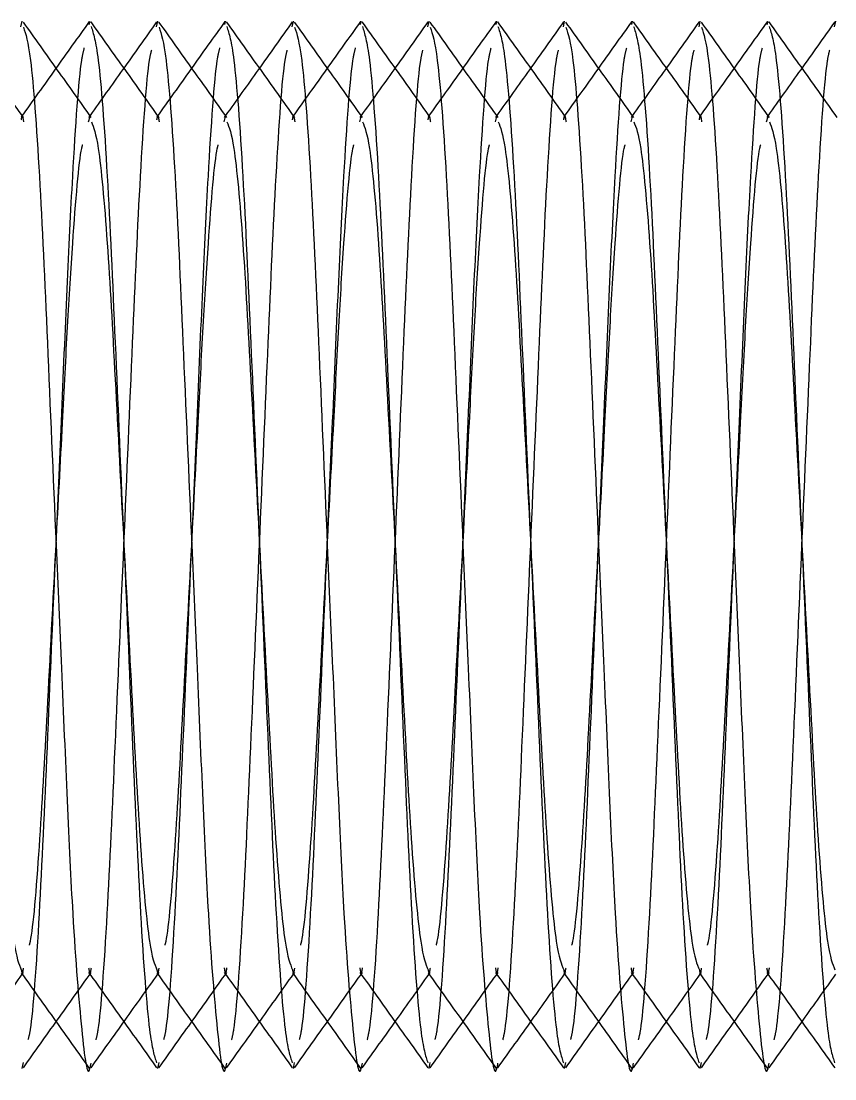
# Model space of a CAD drawing. Header units: metres. Extents: x 0 to 63075, y 0 to 44550.
# Drawn here: x 35912.79 to 35924.79, y 35938.39 to 35953.99 of the extents above; entities that cross this region are included whole.
import ezdxf

# ---------------------------------------------------------------- set-up
doc = ezdxf.new("R2010")
doc.units = ezdxf.units.M
doc.header["$LTSCALE"] = 75
doc.linetypes.add('HIDDEN2', pattern=[4.7625, 3.175, -1.5875])
for name, color, linetype in [('SDM', 7, 'Continuous'), ('SL4', 4, 'Continuous'), ('ST1', 7, 'HIDDEN2')]:
    doc.layers.add(name, color=color, linetype=linetype)

# ---------------------------------------------------------------- blocks, each defined once
blk = doc.blocks.new('A$C6e6623c1')
at = {"layer": 'SL4'}
for p, q in [((431.551, 1630.993), (431.569, 1631.077)), ((433.551, 1630.993), (433.569, 1631.077)), ((435.551, 1630.993), (435.569, 1631.077)), ((437.551, 1630.993), (437.569, 1631.077)), ((439.551, 1630.993), (439.569, 1631.077)), ((441.551, 1630.993), (441.569, 1631.077)), ((443.551, 1630.993), (443.569, 1631.077))]:
    blk.add_line(p, q, dxfattribs=at)
for points, knots in [([(432.588, 1629.657), (432.421, 1629.892), (432.087, 1630.36), (431.753, 1630.83), (431.586, 1631.064)], [0, 0, 0, 0, 0.49997, 1, 1, 1, 1]), ([(433.552, 1631.065), (433.385, 1630.831), (433.057, 1630.37), (432.729, 1629.91), (432.569, 1629.685)], [0, 0, 0, 0, 0.5101931, 1, 1, 1, 1]), ([(434.588, 1629.657), (434.421, 1629.892), (434.087, 1630.36), (433.753, 1630.83), (433.586, 1631.064)], [0, 0, 0, 0, 0.49997, 1, 1, 1, 1]), ([(435.552, 1631.065), (435.385, 1630.831), (435.057, 1630.37), (434.729, 1629.91), (434.569, 1629.685)], [0, 0, 0, 0, 0.510193, 1, 1, 1, 1]), ([(436.588, 1629.657), (436.421, 1629.892), (436.087, 1630.36), (435.753, 1630.83), (435.586, 1631.064)], [0, 0, 0, 0, 0.49997, 1, 1, 1, 1]), ([(437.552, 1631.065), (437.385, 1630.831), (437.057, 1630.37), (436.729, 1629.91), (436.569, 1629.685)], [0, 0, 0, 0, 0.510193, 1, 1, 1, 1]), ([(438.588, 1629.657), (438.421, 1629.892), (438.087, 1630.36), (437.753, 1630.83), (437.586, 1631.064)], [0, 0, 0, 0, 0.49997, 1, 1, 1, 1]), ([(439.552, 1631.065), (439.385, 1630.831), (439.057, 1630.37), (438.729, 1629.91), (438.569, 1629.685)], [0, 0, 0, 0, 0.5101931, 1, 1, 1, 1]), ([(440.588, 1629.657), (440.421, 1629.892), (440.087, 1630.36), (439.753, 1630.83), (439.586, 1631.064)], [0, 0, 0, 0, 0.49997, 1, 1, 1, 1]), ([(441.552, 1631.065), (441.385, 1630.831), (441.057, 1630.37), (440.729, 1629.91), (440.569, 1629.685)], [0, 0, 0, 0, 0.510193, 1, 1, 1, 1]), ([(442.588, 1629.657), (442.421, 1629.892), (442.087, 1630.36), (441.753, 1630.83), (441.586, 1631.064)], [0, 0, 0, 0, 0.49997, 1, 1, 1, 1]), ([(443.552, 1631.065), (443.385, 1630.831), (443.057, 1630.37), (442.729, 1629.91), (442.569, 1629.685)], [0, 0, 0, 0, 0.5101931, 1, 1, 1, 1]), ([(431.587, 1630.989), (431.621, 1630.887), (431.696, 1630.661), (431.825, 1628.939), (431.938, 1626.39), (432.051, 1623.752), (432.152, 1621.425), (432.232, 1619.536), (432.325, 1617.566), (432.448, 1616.096), (432.533, 1615.429), (432.58, 1615.674), (432.586, 1615.704)], [0, 0, 0, 0, 0.1052351, 0.2326582, 0.3550505, 0.4813706, 0.5574277, 0.6444204, 0.7309556, 0.8583788, 0.9825482, 1, 1, 1, 1]), ([(433.587, 1630.989), (433.621, 1630.887), (433.696, 1630.661), (433.825, 1628.939), (433.938, 1626.39), (434.051, 1623.752), (434.152, 1621.425), (434.232, 1619.536), (434.325, 1617.566), (434.448, 1616.096), (434.533, 1615.429), (434.58, 1615.674), (434.586, 1615.704)], [0, 0, 0, 0, 0.105235, 0.232658, 0.35505, 0.481371, 0.557428, 0.64442, 0.730956, 0.858379, 0.982548, 1, 1, 1, 1]), ([(435.587, 1630.989), (435.621, 1630.887), (435.696, 1630.661), (435.825, 1628.939), (435.938, 1626.39), (436.051, 1623.752), (436.152, 1621.425), (436.232, 1619.536), (436.325, 1617.566), (436.448, 1616.096), (436.533, 1615.429), (436.58, 1615.674), (436.586, 1615.704)], [0, 0, 0, 0, 0.105235, 0.232658, 0.35505, 0.481371, 0.557428, 0.64442, 0.730956, 0.858379, 0.982548, 1, 1, 1, 1]), ([(437.587, 1630.989), (437.621, 1630.887), (437.696, 1630.661), (437.825, 1628.939), (437.938, 1626.39), (438.051, 1623.752), (438.152, 1621.425), (438.232, 1619.536), (438.325, 1617.566), (438.448, 1616.096), (438.533, 1615.429), (438.58, 1615.674), (438.586, 1615.704)], [0, 0, 0, 0, 0.105235, 0.232658, 0.35505, 0.481371, 0.557428, 0.64442, 0.730956, 0.858379, 0.982548, 1, 1, 1, 1]), ([(439.587, 1630.989), (439.621, 1630.887), (439.696, 1630.661), (439.825, 1628.939), (439.938, 1626.39), (440.051, 1623.752), (440.152, 1621.425), (440.232, 1619.536), (440.325, 1617.566), (440.448, 1616.096), (440.533, 1615.429), (440.58, 1615.674), (440.586, 1615.704)], [0, 0, 0, 0, 0.105235, 0.232658, 0.35505, 0.481371, 0.557428, 0.64442, 0.730956, 0.858379, 0.982548, 1, 1, 1, 1]), ([(441.587, 1630.989), (441.621, 1630.887), (441.696, 1630.661), (441.825, 1628.939), (441.938, 1626.39), (442.051, 1623.752), (442.152, 1621.425), (442.232, 1619.536), (442.325, 1617.566), (442.448, 1616.096), (442.533, 1615.429), (442.58, 1615.674), (442.586, 1615.704)], [0, 0, 0, 0, 0.105235, 0.232658, 0.35505, 0.481371, 0.557428, 0.64442, 0.730956, 0.858379, 0.982548, 1, 1, 1, 1]), ([(430.589, 1629.592), (430.622, 1629.509), (430.696, 1629.325), (430.825, 1627.922), (430.938, 1625.835), (431.069, 1623.35), (431.199, 1620.865), (431.312, 1618.776), (431.443, 1617.352), (431.52, 1617.166), (431.556, 1617.079)], [0, 0, 0, 0, 0.106972, 0.238781, 0.365377, 0.496042, 0.626708, 0.753304, 0.885113, 1, 1, 1, 1]), ([(432.589, 1629.592), (432.622, 1629.509), (432.696, 1629.325), (432.825, 1627.922), (432.938, 1625.835), (433.069, 1623.35), (433.199, 1620.865), (433.312, 1618.776), (433.443, 1617.352), (433.52, 1617.166), (433.556, 1617.079)], [0, 0, 0, 0, 0.106972, 0.238781, 0.365377, 0.496042, 0.626708, 0.753304, 0.885113, 1, 1, 1, 1]), ([(434.589, 1629.592), (434.622, 1629.509), (434.696, 1629.325), (434.825, 1627.922), (434.938, 1625.835), (435.069, 1623.35), (435.199, 1620.865), (435.312, 1618.776), (435.443, 1617.352), (435.52, 1617.166), (435.556, 1617.079)], [0, 0, 0, 0, 0.106972, 0.238781, 0.365377, 0.496042, 0.626708, 0.753304, 0.885113, 1, 1, 1, 1]), ([(436.589, 1629.592), (436.622, 1629.509), (436.696, 1629.325), (436.825, 1627.922), (436.938, 1625.835), (437.069, 1623.35), (437.199, 1620.865), (437.312, 1618.776), (437.443, 1617.352), (437.52, 1617.166), (437.556, 1617.079)], [0, 0, 0, 0, 0.106972, 0.238781, 0.365377, 0.496042, 0.626708, 0.753304, 0.885113, 1, 1, 1, 1]), ([(438.589, 1629.592), (438.622, 1629.509), (438.696, 1629.325), (438.825, 1627.922), (438.938, 1625.835), (439.069, 1623.35), (439.199, 1620.865), (439.312, 1618.776), (439.443, 1617.352), (439.52, 1617.166), (439.556, 1617.079)], [0, 0, 0, 0, 0.106972, 0.238781, 0.365377, 0.496042, 0.626708, 0.753304, 0.885113, 1, 1, 1, 1]), ([(440.589, 1629.592), (440.622, 1629.509), (440.696, 1629.325), (440.825, 1627.922), (440.938, 1625.835), (441.069, 1623.35), (441.199, 1620.865), (441.312, 1618.776), (441.443, 1617.352), (441.52, 1617.166), (441.556, 1617.079)], [0, 0, 0, 0, 0.106972, 0.238781, 0.365377, 0.496042, 0.626708, 0.753304, 0.885113, 1, 1, 1, 1]), ([(442.589, 1629.592), (442.622, 1629.509), (442.696, 1629.325), (442.825, 1627.922), (442.938, 1625.835), (443.069, 1623.35), (443.199, 1620.865), (443.312, 1618.776), (443.443, 1617.352), (443.52, 1617.166), (443.556, 1617.079)], [0, 0, 0, 0, 0.106972, 0.238781, 0.365377, 0.496042, 0.626708, 0.753304, 0.885113, 1, 1, 1, 1]), ([(430.584, 1615.634), (430.752, 1615.869), (431.08, 1616.329), (431.408, 1616.79), (431.569, 1617.016)], [0, 0, 0, 0, 0.509687, 1, 1, 1, 1]), ([(431.556, 1617.035), (431.723, 1616.8), (432.057, 1616.331), (432.391, 1615.862), (432.559, 1615.627)], [0, 0, 0, 0, 0.4999648, 1, 1, 1, 1]), ([(432.584, 1615.634), (432.752, 1615.869), (433.08, 1616.329), (433.408, 1616.79), (433.569, 1617.016)], [0, 0, 0, 0, 0.509687, 1, 1, 1, 1]), ([(433.556, 1617.035), (433.723, 1616.8), (434.057, 1616.331), (434.391, 1615.862), (434.559, 1615.627)], [0, 0, 0, 0, 0.4999648, 1, 1, 1, 1]), ([(434.584, 1615.634), (434.752, 1615.869), (435.08, 1616.329), (435.408, 1616.79), (435.569, 1617.016)], [0, 0, 0, 0, 0.509687, 1, 1, 1, 1]), ([(435.556, 1617.035), (435.723, 1616.8), (436.057, 1616.331), (436.391, 1615.862), (436.559, 1615.627)], [0, 0, 0, 0, 0.499965, 1, 1, 1, 1]), ([(436.584, 1615.634), (436.752, 1615.869), (437.08, 1616.329), (437.408, 1616.79), (437.569, 1617.016)], [0, 0, 0, 0, 0.509687, 1, 1, 1, 1]), ([(437.556, 1617.035), (437.723, 1616.8), (438.057, 1616.331), (438.391, 1615.862), (438.559, 1615.627)], [0, 0, 0, 0, 0.4999648, 1, 1, 1, 1]), ([(438.584, 1615.634), (438.752, 1615.869), (439.08, 1616.329), (439.408, 1616.79), (439.569, 1617.016)], [0, 0, 0, 0, 0.5096866, 1, 1, 1, 1]), ([(439.556, 1617.035), (439.723, 1616.8), (440.057, 1616.331), (440.391, 1615.862), (440.559, 1615.627)], [0, 0, 0, 0, 0.499965, 1, 1, 1, 1]), ([(440.584, 1615.634), (440.752, 1615.869), (441.08, 1616.329), (441.408, 1616.79), (441.569, 1617.016)], [0, 0, 0, 0, 0.5096866, 1, 1, 1, 1]), ([(441.556, 1617.035), (441.723, 1616.8), (442.057, 1616.331), (442.391, 1615.862), (442.559, 1615.627)], [0, 0, 0, 0, 0.499965, 1, 1, 1, 1]), ([(442.584, 1615.634), (442.752, 1615.869), (443.08, 1616.329), (443.408, 1616.79), (443.569, 1617.016)], [0, 0, 0, 0, 0.5096866, 1, 1, 1, 1])]:
    blk.add_open_spline(points, degree=3, knots=knots, dxfattribs=at)
at = {"layer": 'ST1'}
for p, q in [((432.558, 1631.026), (432.569, 1631.077)), ((434.558, 1631.026), (434.569, 1631.077)), ((436.558, 1631.026), (436.569, 1631.077)), ((438.558, 1631.026), (438.569, 1631.077)), ((440.558, 1631.026), (440.569, 1631.077)), ((442.558, 1631.026), (442.569, 1631.077)), ((432.548, 1629.592), (432.569, 1629.671)), ((432.569, 1629.685), (432.549, 1629.657)), ((434.548, 1629.592), (434.569, 1629.671)), ((434.569, 1629.685), (434.549, 1629.657)), ((436.548, 1629.592), (436.569, 1629.671)), ((436.569, 1629.685), (436.549, 1629.657)), ((438.548, 1629.592), (438.569, 1629.671)), ((438.569, 1629.685), (438.549, 1629.657)), ((440.548, 1629.592), (440.569, 1629.671)), ((440.569, 1629.685), (440.549, 1629.657)), ((442.548, 1629.592), (442.569, 1629.671)), ((442.569, 1629.685), (442.549, 1629.657)), ((431.569, 1617.016), (431.588, 1617.043)), ((433.569, 1617.016), (433.588, 1617.043)), ((435.569, 1617.016), (435.588, 1617.043)), ((437.569, 1617.016), (437.588, 1617.043)), ((439.569, 1617.016), (439.588, 1617.043)), ((441.569, 1617.016), (441.588, 1617.043)), ((431.569, 1615.623), (431.587, 1615.711)), ((433.569, 1615.623), (433.587, 1615.711)), ((435.569, 1615.623), (435.587, 1615.711)), ((437.569, 1615.623), (437.587, 1615.711)), ((439.569, 1615.623), (439.587, 1615.711)), ((441.569, 1615.623), (441.587, 1615.711))]:
    blk.add_line(p, q, dxfattribs=at)
for points, knots in [([(431.588, 1629.657), (431.421, 1629.892), (431.086, 1630.362), (430.752, 1630.831), (430.584, 1631.066)], [0, 0, 0, 0, 0.499937, 1, 1, 1, 1]), ([(432.559, 1631.073), (432.391, 1630.838), (432.057, 1630.369), (431.723, 1629.9), (431.556, 1629.665)], [0, 0, 0, 0, 0.500035, 1, 1, 1, 1]), ([(433.588, 1629.657), (433.421, 1629.892), (433.086, 1630.362), (432.752, 1630.831), (432.584, 1631.066)], [0, 0, 0, 0, 0.499937, 1, 1, 1, 1]), ([(434.559, 1631.073), (434.391, 1630.838), (434.057, 1630.369), (433.723, 1629.9), (433.556, 1629.665)], [0, 0, 0, 0, 0.5000352, 1, 1, 1, 1]), ([(435.588, 1629.657), (435.421, 1629.892), (435.086, 1630.362), (434.752, 1630.831), (434.584, 1631.066)], [0, 0, 0, 0, 0.4999369, 1, 1, 1, 1]), ([(436.559, 1631.073), (436.391, 1630.838), (436.057, 1630.369), (435.723, 1629.9), (435.556, 1629.665)], [0, 0, 0, 0, 0.500035, 1, 1, 1, 1]), ([(437.588, 1629.657), (437.421, 1629.892), (437.086, 1630.362), (436.752, 1630.831), (436.584, 1631.066)], [0, 0, 0, 0, 0.499937, 1, 1, 1, 1]), ([(438.559, 1631.073), (438.391, 1630.838), (438.057, 1630.369), (437.723, 1629.9), (437.556, 1629.665)], [0, 0, 0, 0, 0.500035, 1, 1, 1, 1]), ([(439.588, 1629.657), (439.421, 1629.892), (439.086, 1630.362), (438.752, 1630.831), (438.584, 1631.066)], [0, 0, 0, 0, 0.499937, 1, 1, 1, 1]), ([(440.559, 1631.073), (440.391, 1630.838), (440.057, 1630.369), (439.723, 1629.9), (439.556, 1629.665)], [0, 0, 0, 0, 0.500035, 1, 1, 1, 1]), ([(441.588, 1629.657), (441.421, 1629.892), (441.086, 1630.362), (440.752, 1630.831), (440.584, 1631.066)], [0, 0, 0, 0, 0.499937, 1, 1, 1, 1]), ([(442.559, 1631.073), (442.391, 1630.838), (442.057, 1630.369), (441.723, 1629.9), (441.556, 1629.665)], [0, 0, 0, 0, 0.500035, 1, 1, 1, 1]), ([(443.588, 1629.657), (443.421, 1629.892), (443.086, 1630.362), (442.752, 1630.831), (442.584, 1631.066)], [0, 0, 0, 0, 0.499937, 1, 1, 1, 1]), ([(432.586, 1630.996), (432.62, 1630.893), (432.695, 1630.666), (432.825, 1628.94), (432.938, 1626.388), (433.069, 1623.35), (433.199, 1620.312), (433.312, 1617.761), (433.442, 1616.036), (433.517, 1615.81), (433.551, 1615.707)], [0, 0, 0, 0, 0.110571, 0.242596, 0.369408, 0.50029, 0.631172, 0.757984, 0.890008, 1, 1, 1, 1]), ([(434.586, 1630.996), (434.62, 1630.893), (434.695, 1630.666), (434.825, 1628.94), (434.938, 1626.388), (435.069, 1623.35), (435.199, 1620.312), (435.312, 1617.761), (435.442, 1616.036), (435.517, 1615.81), (435.551, 1615.707)], [0, 0, 0, 0, 0.110571, 0.242596, 0.369408, 0.50029, 0.631172, 0.757984, 0.890008, 1, 1, 1, 1]), ([(436.586, 1630.996), (436.62, 1630.893), (436.695, 1630.666), (436.825, 1628.94), (436.938, 1626.388), (437.069, 1623.35), (437.199, 1620.312), (437.312, 1617.761), (437.442, 1616.036), (437.517, 1615.81), (437.551, 1615.707)], [0, 0, 0, 0, 0.1105714, 0.242596, 0.3694081, 0.5002899, 0.6311716, 0.7579837, 0.8900083, 1, 1, 1, 1]), ([(438.586, 1630.996), (438.62, 1630.893), (438.695, 1630.666), (438.825, 1628.94), (438.938, 1626.388), (439.069, 1623.35), (439.199, 1620.312), (439.312, 1617.761), (439.442, 1616.036), (439.517, 1615.81), (439.551, 1615.707)], [0, 0, 0, 0, 0.1105714, 0.242596, 0.3694081, 0.5002899, 0.6311716, 0.7579837, 0.8900083, 1, 1, 1, 1]), ([(440.586, 1630.996), (440.62, 1630.893), (440.695, 1630.666), (440.825, 1628.94), (440.938, 1626.388), (441.069, 1623.35), (441.199, 1620.312), (441.312, 1617.761), (441.442, 1616.036), (441.517, 1615.81), (441.551, 1615.707)], [0, 0, 0, 0, 0.1105714, 0.242596, 0.3694081, 0.5002899, 0.6311716, 0.7579837, 0.8900083, 1, 1, 1, 1]), ([(442.586, 1630.996), (442.62, 1630.893), (442.695, 1630.666), (442.825, 1628.94), (442.938, 1626.388), (443.069, 1623.35), (443.199, 1620.312), (443.312, 1617.761), (443.442, 1616.036), (443.517, 1615.81), (443.551, 1615.707)], [0, 0, 0, 0, 0.110571, 0.242596, 0.369408, 0.50029, 0.631172, 0.757984, 0.890008, 1, 1, 1, 1]), ([(431.659, 1616.054), (431.67, 1616.095), (431.722, 1616.3), (431.826, 1617.797), (431.938, 1620.3), (432.051, 1622.951), (432.152, 1625.272), (432.232, 1627.174), (432.325, 1629.086), (432.418, 1630.428), (432.473, 1630.634), (432.485, 1630.683)], [0, 0, 0, 0, 0.038658, 0.193158, 0.341558, 0.49472, 0.586939, 0.692417, 0.79734, 0.95184, 1, 1, 1, 1]), ([(432.658, 1616.047), (432.669, 1616.089), (432.721, 1616.295), (432.826, 1617.795), (432.938, 1620.303), (433.069, 1623.35), (433.199, 1626.397), (433.311, 1628.904), (433.416, 1630.403), (433.468, 1630.609), (433.479, 1630.651)], [0, 0, 0, 0, 0.0407674, 0.196457, 0.3459999, 0.5003418, 0.6546838, 0.8042266, 0.9599163, 1, 1, 1, 1]), ([(433.659, 1616.054), (433.67, 1616.095), (433.722, 1616.3), (433.826, 1617.797), (433.938, 1620.3), (434.051, 1622.951), (434.152, 1625.272), (434.232, 1627.174), (434.325, 1629.086), (434.418, 1630.428), (434.473, 1630.634), (434.485, 1630.683)], [0, 0, 0, 0, 0.038658, 0.193158, 0.341558, 0.49472, 0.586939, 0.692417, 0.79734, 0.95184, 1, 1, 1, 1]), ([(434.658, 1616.047), (434.669, 1616.089), (434.721, 1616.295), (434.826, 1617.795), (434.938, 1620.303), (435.069, 1623.35), (435.199, 1626.397), (435.311, 1628.904), (435.416, 1630.403), (435.468, 1630.609), (435.479, 1630.651)], [0, 0, 0, 0, 0.040767, 0.196457, 0.346, 0.500342, 0.654684, 0.804227, 0.959916, 1, 1, 1, 1]), ([(435.659, 1616.054), (435.67, 1616.095), (435.722, 1616.3), (435.826, 1617.797), (435.938, 1620.3), (436.051, 1622.951), (436.152, 1625.272), (436.232, 1627.174), (436.325, 1629.086), (436.418, 1630.428), (436.473, 1630.634), (436.485, 1630.683)], [0, 0, 0, 0, 0.038658, 0.193158, 0.341558, 0.49472, 0.586939, 0.692417, 0.79734, 0.95184, 1, 1, 1, 1]), ([(436.658, 1616.047), (436.669, 1616.089), (436.721, 1616.295), (436.826, 1617.795), (436.938, 1620.303), (437.069, 1623.35), (437.199, 1626.397), (437.311, 1628.904), (437.416, 1630.403), (437.468, 1630.609), (437.479, 1630.651)], [0, 0, 0, 0, 0.040767, 0.196457, 0.346, 0.500342, 0.654684, 0.804227, 0.959916, 1, 1, 1, 1]), ([(437.659, 1616.054), (437.67, 1616.095), (437.722, 1616.3), (437.826, 1617.797), (437.938, 1620.3), (438.051, 1622.951), (438.152, 1625.272), (438.232, 1627.174), (438.325, 1629.086), (438.418, 1630.428), (438.473, 1630.634), (438.485, 1630.683)], [0, 0, 0, 0, 0.0386582, 0.1931578, 0.3415577, 0.4947199, 0.5869387, 0.6924168, 0.7973402, 0.9518398, 1, 1, 1, 1]), ([(438.658, 1616.047), (438.669, 1616.089), (438.721, 1616.295), (438.826, 1617.795), (438.938, 1620.303), (439.069, 1623.35), (439.199, 1626.397), (439.311, 1628.904), (439.416, 1630.403), (439.468, 1630.609), (439.479, 1630.651)], [0, 0, 0, 0, 0.040767, 0.196457, 0.346, 0.500342, 0.654684, 0.804227, 0.959916, 1, 1, 1, 1]), ([(439.659, 1616.054), (439.67, 1616.095), (439.722, 1616.3), (439.826, 1617.797), (439.938, 1620.3), (440.051, 1622.951), (440.152, 1625.272), (440.232, 1627.174), (440.325, 1629.086), (440.418, 1630.428), (440.473, 1630.634), (440.485, 1630.683)], [0, 0, 0, 0, 0.038658, 0.193158, 0.341558, 0.49472, 0.586939, 0.692417, 0.79734, 0.95184, 1, 1, 1, 1]), ([(440.658, 1616.047), (440.669, 1616.089), (440.721, 1616.295), (440.826, 1617.795), (440.938, 1620.303), (441.069, 1623.35), (441.199, 1626.397), (441.311, 1628.904), (441.416, 1630.403), (441.468, 1630.609), (441.479, 1630.651)], [0, 0, 0, 0, 0.0407674, 0.196457, 0.3459999, 0.5003418, 0.6546838, 0.8042266, 0.9599163, 1, 1, 1, 1]), ([(441.659, 1616.054), (441.67, 1616.095), (441.722, 1616.3), (441.826, 1617.797), (441.938, 1620.3), (442.051, 1622.951), (442.152, 1625.272), (442.232, 1627.174), (442.325, 1629.086), (442.418, 1630.428), (442.473, 1630.634), (442.485, 1630.683)], [0, 0, 0, 0, 0.038658, 0.193158, 0.341558, 0.49472, 0.586939, 0.692417, 0.79734, 0.95184, 1, 1, 1, 1]), ([(442.658, 1616.047), (442.669, 1616.089), (442.721, 1616.295), (442.826, 1617.795), (442.938, 1620.303), (443.069, 1623.35), (443.199, 1626.397), (443.311, 1628.904), (443.416, 1630.403), (443.468, 1630.609), (443.479, 1630.651)], [0, 0, 0, 0, 0.040767, 0.196457, 0.346, 0.500342, 0.654684, 0.804227, 0.959916, 1, 1, 1, 1]), ([(431.556, 1629.621), (431.56, 1629.645), (431.571, 1629.704), (431.582, 1629.635), (431.589, 1629.593)], [0, 0, 0, 0, 0.390533, 1, 1, 1, 1]), ([(433.556, 1629.621), (433.56, 1629.645), (433.571, 1629.704), (433.582, 1629.635), (433.589, 1629.593)], [0, 0, 0, 0, 0.390533, 1, 1, 1, 1]), ([(435.556, 1629.621), (435.56, 1629.645), (435.571, 1629.704), (435.582, 1629.635), (435.589, 1629.593)], [0, 0, 0, 0, 0.390533, 1, 1, 1, 1]), ([(437.556, 1629.621), (437.56, 1629.645), (437.571, 1629.704), (437.582, 1629.635), (437.589, 1629.593)], [0, 0, 0, 0, 0.390533, 1, 1, 1, 1]), ([(439.556, 1629.621), (439.56, 1629.645), (439.571, 1629.704), (439.582, 1629.635), (439.589, 1629.593)], [0, 0, 0, 0, 0.390533, 1, 1, 1, 1]), ([(441.556, 1629.621), (441.56, 1629.645), (441.571, 1629.704), (441.582, 1629.635), (441.589, 1629.593)], [0, 0, 0, 0, 0.390533, 1, 1, 1, 1]), ([(431.676, 1617.446), (431.681, 1617.463), (431.727, 1617.628), (431.826, 1618.819), (431.938, 1620.852), (432.057, 1623.13), (432.161, 1625.081), (432.238, 1626.611), (432.328, 1628.063), (432.41, 1629.072), (432.456, 1629.236), (432.461, 1629.253)], [0, 0, 0, 0, 0.019148, 0.181961, 0.338335, 0.499736, 0.617516, 0.717853, 0.818619, 0.981432, 1, 1, 1, 1]), ([(433.676, 1617.446), (433.681, 1617.463), (433.727, 1617.628), (433.826, 1618.819), (433.938, 1620.852), (434.057, 1623.13), (434.161, 1625.081), (434.238, 1626.611), (434.328, 1628.063), (434.41, 1629.072), (434.456, 1629.236), (434.461, 1629.253)], [0, 0, 0, 0, 0.0191483, 0.1819613, 0.3383353, 0.4997364, 0.6175161, 0.7178528, 0.8186194, 0.9814324, 1, 1, 1, 1]), ([(435.676, 1617.446), (435.681, 1617.463), (435.727, 1617.628), (435.826, 1618.819), (435.938, 1620.852), (436.057, 1623.13), (436.161, 1625.081), (436.238, 1626.611), (436.328, 1628.063), (436.41, 1629.072), (436.456, 1629.236), (436.461, 1629.253)], [0, 0, 0, 0, 0.0191483, 0.1819613, 0.3383353, 0.4997364, 0.6175161, 0.7178528, 0.8186194, 0.9814324, 1, 1, 1, 1]), ([(437.676, 1617.446), (437.681, 1617.463), (437.727, 1617.628), (437.826, 1618.819), (437.938, 1620.852), (438.057, 1623.13), (438.161, 1625.081), (438.238, 1626.611), (438.328, 1628.063), (438.41, 1629.072), (438.456, 1629.236), (438.461, 1629.253)], [0, 0, 0, 0, 0.0191483, 0.1819613, 0.3383353, 0.4997364, 0.6175161, 0.7178528, 0.8186194, 0.9814324, 1, 1, 1, 1]), ([(439.676, 1617.446), (439.681, 1617.463), (439.727, 1617.628), (439.826, 1618.819), (439.938, 1620.852), (440.057, 1623.13), (440.161, 1625.081), (440.238, 1626.611), (440.328, 1628.063), (440.41, 1629.072), (440.456, 1629.236), (440.461, 1629.253)], [0, 0, 0, 0, 0.019148, 0.181961, 0.338335, 0.499736, 0.617516, 0.717853, 0.818619, 0.981432, 1, 1, 1, 1]), ([(441.676, 1617.446), (441.681, 1617.463), (441.727, 1617.628), (441.826, 1618.819), (441.938, 1620.852), (442.057, 1623.13), (442.161, 1625.081), (442.238, 1626.611), (442.328, 1628.063), (442.41, 1629.072), (442.456, 1629.236), (442.461, 1629.253)], [0, 0, 0, 0, 0.0191483, 0.1819613, 0.3383353, 0.4997364, 0.6175161, 0.7178528, 0.8186194, 0.9814324, 1, 1, 1, 1]), ([(431.556, 1617.079), (431.56, 1617.055), (431.571, 1616.996), (431.582, 1617.065), (431.589, 1617.107)], [0, 0, 0, 0, 0.390533, 1, 1, 1, 1]), ([(431.586, 1615.636), (431.753, 1615.87), (432.087, 1616.34), (432.421, 1616.808), (432.588, 1617.043)], [0, 0, 0, 0, 0.50003, 1, 1, 1, 1]), ([(432.548, 1617.108), (432.555, 1617.068), (432.569, 1616.989), (432.582, 1617.068), (432.589, 1617.108)], [0, 0, 0, 0, 0.50176, 1, 1, 1, 1]), ([(432.549, 1617.043), (432.716, 1616.808), (433.051, 1616.339), (433.385, 1615.869), (433.552, 1615.635)], [0, 0, 0, 0, 0.4999404, 1, 1, 1, 1]), ([(433.556, 1617.079), (433.56, 1617.055), (433.571, 1616.996), (433.582, 1617.065), (433.589, 1617.107)], [0, 0, 0, 0, 0.390533, 1, 1, 1, 1]), ([(433.586, 1615.636), (433.753, 1615.87), (434.087, 1616.34), (434.421, 1616.808), (434.588, 1617.043)], [0, 0, 0, 0, 0.50003, 1, 1, 1, 1]), ([(434.548, 1617.108), (434.555, 1617.068), (434.569, 1616.989), (434.582, 1617.068), (434.589, 1617.108)], [0, 0, 0, 0, 0.50176, 1, 1, 1, 1]), ([(434.549, 1617.043), (434.716, 1616.808), (435.051, 1616.339), (435.385, 1615.869), (435.552, 1615.635)], [0, 0, 0, 0, 0.49994, 1, 1, 1, 1]), ([(435.556, 1617.079), (435.56, 1617.055), (435.571, 1616.996), (435.582, 1617.065), (435.589, 1617.107)], [0, 0, 0, 0, 0.390533, 1, 1, 1, 1]), ([(435.586, 1615.636), (435.753, 1615.87), (436.087, 1616.34), (436.421, 1616.808), (436.588, 1617.043)], [0, 0, 0, 0, 0.50003, 1, 1, 1, 1]), ([(436.548, 1617.108), (436.555, 1617.068), (436.569, 1616.989), (436.582, 1617.068), (436.589, 1617.108)], [0, 0, 0, 0, 0.50176, 1, 1, 1, 1]), ([(436.549, 1617.043), (436.716, 1616.808), (437.051, 1616.339), (437.385, 1615.869), (437.552, 1615.635)], [0, 0, 0, 0, 0.49994, 1, 1, 1, 1]), ([(437.556, 1617.079), (437.56, 1617.055), (437.571, 1616.996), (437.582, 1617.065), (437.589, 1617.107)], [0, 0, 0, 0, 0.390533, 1, 1, 1, 1]), ([(437.586, 1615.636), (437.753, 1615.87), (438.087, 1616.34), (438.421, 1616.808), (438.588, 1617.043)], [0, 0, 0, 0, 0.50003, 1, 1, 1, 1]), ([(438.548, 1617.108), (438.555, 1617.068), (438.569, 1616.989), (438.582, 1617.068), (438.589, 1617.108)], [0, 0, 0, 0, 0.50176, 1, 1, 1, 1]), ([(438.549, 1617.043), (438.716, 1616.808), (439.051, 1616.339), (439.385, 1615.869), (439.552, 1615.635)], [0, 0, 0, 0, 0.4999404, 1, 1, 1, 1]), ([(439.556, 1617.079), (439.56, 1617.055), (439.571, 1616.996), (439.582, 1617.065), (439.589, 1617.107)], [0, 0, 0, 0, 0.390533, 1, 1, 1, 1]), ([(439.586, 1615.636), (439.753, 1615.87), (440.087, 1616.34), (440.421, 1616.808), (440.588, 1617.043)], [0, 0, 0, 0, 0.50003, 1, 1, 1, 1]), ([(440.548, 1617.108), (440.555, 1617.068), (440.569, 1616.989), (440.582, 1617.068), (440.589, 1617.108)], [0, 0, 0, 0, 0.50176, 1, 1, 1, 1]), ([(440.549, 1617.043), (440.716, 1616.808), (441.051, 1616.339), (441.385, 1615.869), (441.552, 1615.635)], [0, 0, 0, 0, 0.49994, 1, 1, 1, 1]), ([(441.556, 1617.079), (441.56, 1617.055), (441.571, 1616.996), (441.582, 1617.065), (441.589, 1617.107)], [0, 0, 0, 0, 0.390533, 1, 1, 1, 1]), ([(441.586, 1615.636), (441.753, 1615.87), (442.087, 1616.34), (442.421, 1616.808), (442.588, 1617.043)], [0, 0, 0, 0, 0.50003, 1, 1, 1, 1]), ([(442.548, 1617.108), (442.555, 1617.068), (442.569, 1616.989), (442.582, 1617.068), (442.589, 1617.108)], [0, 0, 0, 0, 0.50176, 1, 1, 1, 1]), ([(442.549, 1617.043), (442.716, 1616.808), (443.051, 1616.339), (443.385, 1615.869), (443.552, 1615.635)], [0, 0, 0, 0, 0.4999404, 1, 1, 1, 1])]:
    blk.add_open_spline(points, degree=3, knots=knots, dxfattribs=at)

msp = doc.modelspace()

# ---------------------------------------------------------------- block references
at = {"layer": 'SDM'}
msp.add_blockref('A$C6e6623c1', (35481.239, 34322.916), dxfattribs=at)

doc.saveas('drawing.dxf')
